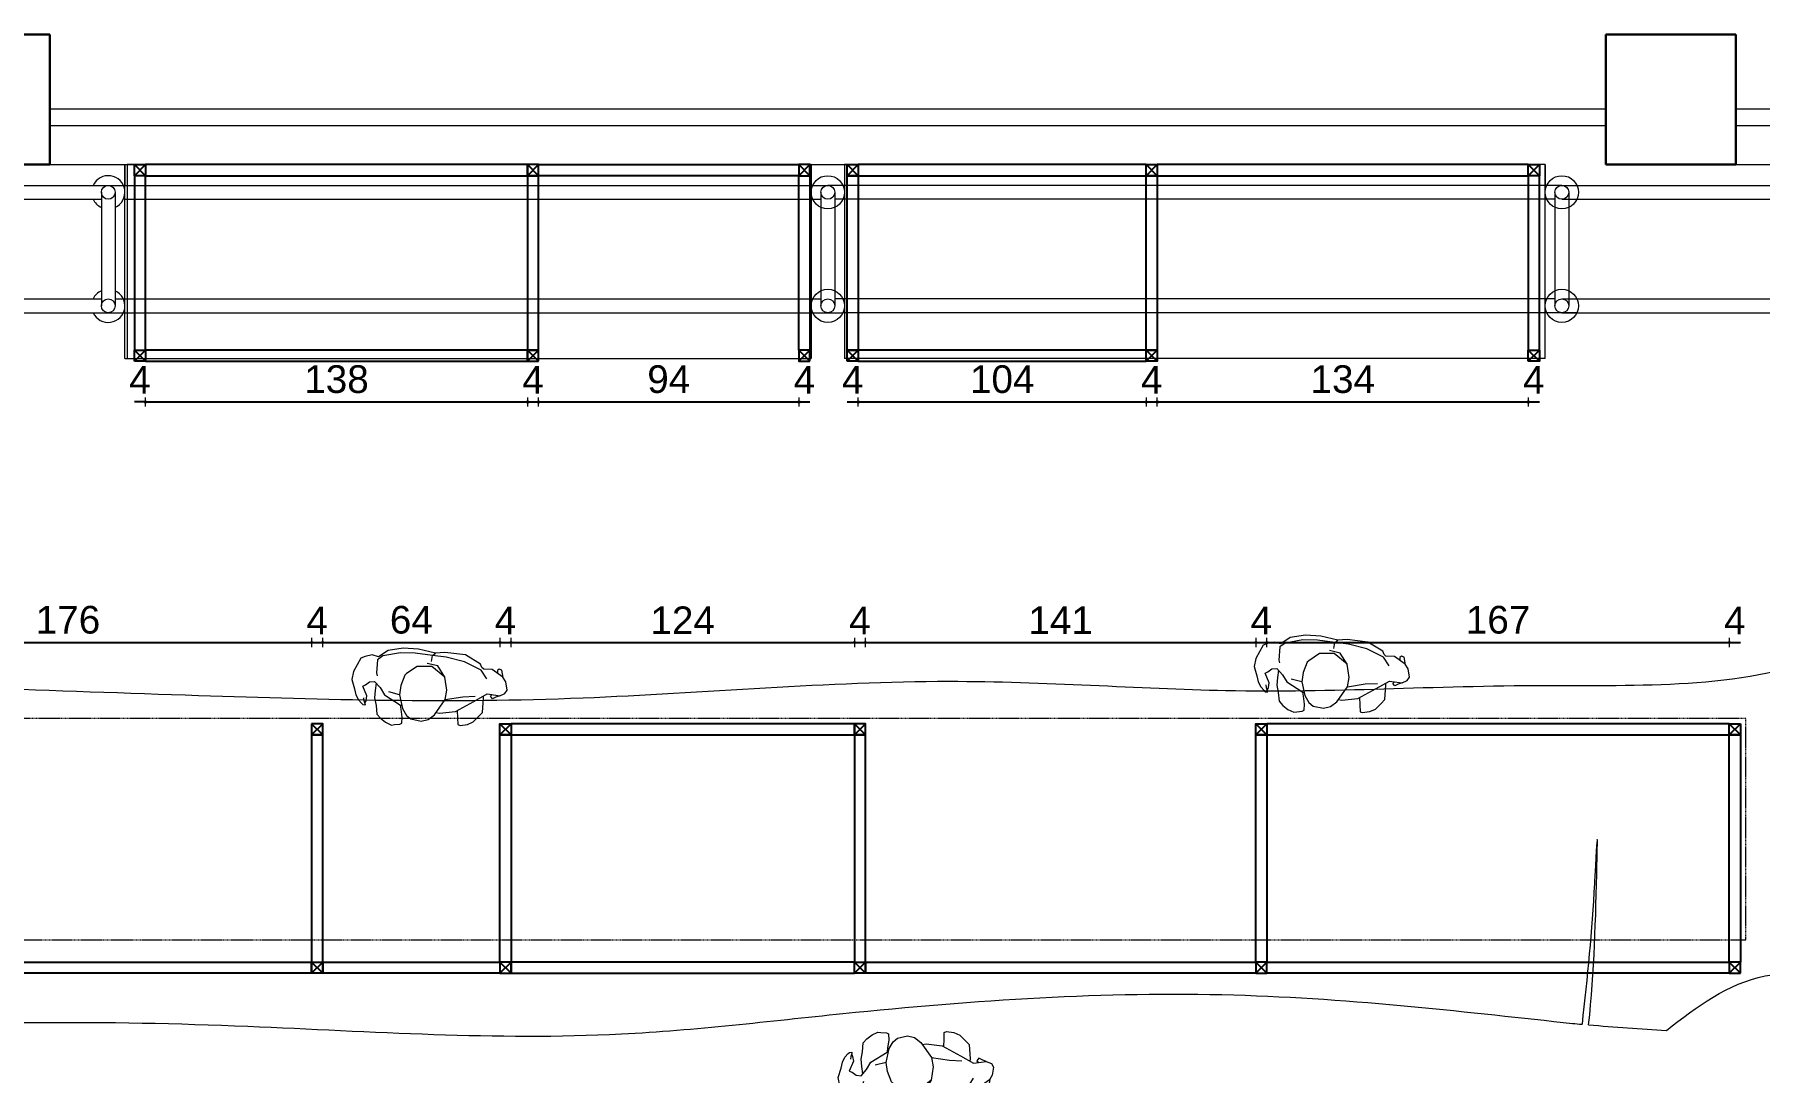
# Model space of a CAD drawing. Header units: millimetres. Extents: x 5421816 to 5431444, y -630403 to -629653.
# Drawn here: x 5422750 to 5423373, y -630041 to -629666 of the extents above; entities that cross this region are included whole.
import ezdxf

# ---------------------------------------------------------------- set-up
doc = ezdxf.new("R2010")
doc.units = ezdxf.units.MM
doc.header["$LTSCALE"] = 0.05
doc.header["$PDMODE"] = 3
doc.linetypes.add('DASHED2', pattern=[9.525, 6.35, -3.175])
doc.layers.get('0').update_dxf_attribs({"color": 253})
for name, color, linetype, lineweight in [('A-ALÇIPAN', 30, 'Continuous', 30), ('TEFRIS', 251, 'Continuous', 9), ('tefriş', 45, 'Continuous', 18)]:
    doc.layers.add(name, color=color, linetype=linetype, lineweight=lineweight)
doc.layers.add('Kıtc-002 Çizgi', color=7, linetype='Continuous')
doc.layers.add('Kıtc-040 Detay', color=7, linetype='Continuous')
doc.styles.add('A Tasarım_ölçü yazısı', font='romans.shx', dxfattribs={"width": 0.7, "height": 22})
doc.styles.get("Standard").update_dxf_attribs({"font": 'arial.ttf'})
doc.dimstyles.new('A Tasarim_200', dxfattribs={"dimscale": 0.5, "dimtxt": 30, "dimasz": 0.75, "dimexe": 3, "dimexo": 0, "dimgap": 25, "dimtad": 0, "dimdec": 0, "dimzin": 12, "dimdsep": 46, "dimtxsty": 'A Tasarım_ölçü yazısı', "dimblk": 'DD1', "dimcen": 1, "dimdle": 3, "dimse1": 1, "dimse2": 1, "dimclrd": 256, "dimclre": 256, "dimclrt": 7, "dimazin": 0, "dimtm": 1e-09, "dimtfac": 1, "dimtdec": 0, "dimtix": 1, "dimtmove": 1, "dimatfit": 0, "dimldrblk": 'DD1', "dimfxl": 0, "dimfxlon": 1, "dimtvp": 0.8, "dimtolj": 1, "dimtzin": 0, "dimarcsym": 0})

# ---------------------------------------------------------------- blocks, each defined once
blk = doc.blocks.new('cfcfcfcfc')
for p, q in [((220720.27, -32185.76), (220725.95, -32182.87)), ((220725.95, -32182.87), (220733.39, -32182.48)), ((220726.13, -32185.4), (220732.82, -32184.14)), ((220732.82, -32184.14), (220737.82, -32183.94)), ((220733.39, -32182.48), (220736.78, -32182.96)), ((220736.78, -32182.96), (220742.96, -32181.97)), ((220737.82, -32183.94), (220736.78, -32182.96)), ((220737.82, -32183.94), (220744.06, -32183.48)), ((220738.01, -32186.09), (220737.82, -32183.94)), ((220742.96, -32181.97), (220748.54, -32182.02)), ((220744.06, -32183.48), (220749.41, -32183.76)), ((220748.54, -32182.02), (220753.96, -32183.21)), ((220749.41, -32183.76), (220755.68, -32185.37)), ((220753.96, -32183.21), (220757.21, -32185.81)), ((220710.72, -32191.49), (220711.86, -32189.91)), ((220711.76, -32190.05), (220712.42, -32187.41)), ((220711.86, -32189.91), (220715.91, -32187.4)), ((220712.42, -32187.41), (220713.48, -32187.12)), ((220713.48, -32187.12), (220713.95, -32187.65)), ((220713.95, -32187.65), (220713.87, -32188.64)), ((220715.91, -32187.4), (220719.01, -32187.54)), ((220717.66, -32190.89), (220719.9, -32187.92)), ((220719.01, -32187.54), (220719.73, -32186.97)), ((220719.73, -32186.97), (220720.27, -32185.76)), ((220719.9, -32187.92), (220726.13, -32185.4)), ((220732.82, -32191.37), (220735.63, -32187.55)), ((220732.82, -32191.37), (220737.74, -32187.9)), ((220735.63, -32187.55), (220739.53, -32186.9)), ((220737.74, -32187.9), (220743.03, -32188.23)), ((220743.03, -32188.23), (220746.69, -32191.13)), ((220755.68, -32185.37), (220757.54, -32186.92)), ((220757.21, -32185.81), (220759.54, -32185.27)), ((220757.54, -32186.92), (220757.57, -32191.65)), ((220759.54, -32185.27), (220762.03, -32185.97)), ((220762.03, -32185.97), (220763.6, -32186.72)), ((220763.6, -32186.72), (220765.87, -32191.71)), ((220710.04, -32194.43), (220710.72, -32191.49)), ((220710.72, -32195.72), (220710.04, -32194.43)), ((220712.55, -32196.65), (220710.72, -32195.72)), ((220716.24, -32196.41), (220712.55, -32196.65)), ((220715.89, -32197.13), (220715.25, -32196.46)), ((220717.13, -32196.35), (220716.24, -32196.41)), ((220721.71, -32199.36), (220717.13, -32196.35)), ((220731.79, -32196.08), (220732.82, -32191.37)), ((220732.12, -32199.48), (220731.79, -32196.08)), ((220746.69, -32191.13), (220747.21, -32191.69)), ((220747.21, -32191.69), (220748.4, -32195.57)), ((220748.4, -32195.57), (220748.63, -32198.89)), ((220758, -32194.72), (220755.84, -32196.85)), ((220757.57, -32191.65), (220757.22, -32192.69)), ((220757.37, -32195.35), (220757.51, -32198.02)), ((220759.79, -32195.03), (220758, -32194.72)), ((220761.12, -32196.22), (220759.79, -32195.03)), ((220762.16, -32196.71), (220761.12, -32196.22)), ((220766.29, -32194.64), (220765.03, -32197.92)), ((220765.87, -32191.71), (220766.29, -32194.64)), ((220712.55, -32196.65), (220713.95, -32197.3)), ((220713.95, -32197.3), (220715.1, -32198.01)), ((220715.1, -32198.01), (220715.89, -32197.13)), ((220718.27, -32203.17), (220718.29, -32197.97)), ((220718.29, -32197.97), (220718.43, -32197.21)), ((220725.8, -32197.99), (220721.34, -32197.51)), ((220728.05, -32203.45), (220721.71, -32199.36)), ((220732.12, -32199.48), (220725.8, -32197.99)), ((220735.6, -32205.2), (220732.12, -32199.48)), ((220748.63, -32198.89), (220747.18, -32203.81)), ((220747.99, -32202.58), (220747.52, -32202.65)), ((220747.73, -32204.04), (220747.99, -32202.58)), ((220754.1, -32199.32), (220747.99, -32202.58)), ((220748.63, -32198.89), (220752.64, -32198.19)), ((220755.84, -32196.85), (220754.1, -32199.32)), ((220757.57, -32200.7), (220756.86, -32203.33)), ((220757.51, -32198.02), (220757.57, -32200.7)), ((220760.41, -32200.14), (220762.16, -32196.71)), ((220760.56, -32201.83), (220760.41, -32200.14)), ((220760.79, -32202.66), (220760.56, -32201.83)), ((220760.79, -32203.02), (220761.2, -32201.95)), ((220761.2, -32201.95), (220761.39, -32200.94)), ((220763.35, -32201.83), (220762.05, -32203.07)), ((220764.41, -32200.08), (220763.35, -32201.83)), ((220765.03, -32197.92), (220764.41, -32200.08)), ((220719.53, -32204.62), (220718.27, -32203.17)), ((220721.43, -32206.8), (220719.53, -32204.62)), ((220723.43, -32207.88), (220721.43, -32206.8)), ((220726.08, -32208.45), (220723.43, -32207.88)), ((220726.94, -32208.16), (220726.08, -32208.45)), ((220727.17, -32205.71), (220726.94, -32208.16)), ((220727.48, -32203.09), (220727.17, -32205.71)), ((220733.77, -32204.54), (220728.05, -32203.45)), ((220735.09, -32204.35), (220733.77, -32204.54)), ((220737.75, -32207.08), (220735.6, -32205.2)), ((220740.21, -32207.84), (220737.75, -32207.08)), ((220743.91, -32207.34), (220740.21, -32207.84)), ((220745.57, -32206.15), (220743.91, -32207.34)), ((220747.18, -32203.81), (220745.57, -32206.15)), ((220747.09, -32206.86), (220747.73, -32204.04)), ((220747.11, -32209.07), (220747.09, -32206.86)), ((220747.74, -32209.48), (220747.11, -32209.07)), ((220754.96, -32207.88), (220752.98, -32209.19)), ((220756.39, -32206.48), (220754.96, -32207.88)), ((220756.86, -32203.33), (220756.39, -32206.48)), ((220760.68, -32203.4), (220760.79, -32203.02)), ((220761.57, -32203.4), (220760.68, -32203.4)), ((220762.05, -32203.07), (220761.57, -32203.4)), ((220749.72, -32209.8), (220747.74, -32209.48)), ((220750.82, -32210.02), (220749.72, -32209.8)), ((220752.98, -32209.19), (220750.82, -32210.02))]:
    blk.add_line(p, q)
blk = doc.blocks.new('A$C14D17327')
at = {"layer": 'Kıtc-002 Çizgi', "color": 1, "elevation": 0}
blk.add_lwpolyline([(0, 4), (4, 4), (4, 0), (0, 0)], close=True, dxfattribs=at)
for points in [[(0, 4), (4, 0)], [(0, 0), (4, 4)]]:
    blk.add_lwpolyline(points, dxfattribs=at)
blk = doc.blocks.new('DD1')
h = blk.add_hatch(color=256)
h.dxf.hatch_style = 1
edge = h.paths.add_edge_path()
edge.add_arc((0, 0), 8, 0, 360)
for p, q in [((-18, 0), (18, 0)), ((0, 33), (0, -33))]:
    blk.add_line(p, q)
blk.add_circle((0, 0), 8)
blk = doc.blocks.new('*D66')
at = {"layer": 'Defpoints', "color": 0, "transparency": 16777216}
for p in [(5422789.91, -629784.18), (5422927.91, -629784.18), (5422927.91, -629798.89)]:
    blk.add_point(p, dxfattribs=at)
at = {"layer": 'tefriş', "lineweight": -2, "transparency": 16777216}
blk.add_line((5422789.96, -629798.89), (5422927.86, -629798.89), dxfattribs=at)
at = {"layer": 'tefriş', "lineweight": -2, "transparency": 16777216, "xscale": 0.05, "yscale": 0.05, "zscale": 0.05, "rotation": 180}
blk.add_blockref('DD1', (5422789.91, -629798.89), dxfattribs=at)
at = {"layer": 'tefriş', "lineweight": -2, "transparency": 16777216, "xscale": 0.05, "yscale": 0.05, "zscale": 0.05}
blk.add_blockref('DD1', (5422927.91, -629798.89), dxfattribs=at)
at = {"layer": 'tefriş', "color": 7, "transparency": 16777216, "insert": (5422858.91, -629790.72), "char_height": 10, "attachment_point": 5, "bg_fill": 3, "box_fill_scale": 1.1, "bg_fill_color": 256, "bg_fill_true_color": 13158600, "bg_fill_transparency": 0}
blk.add_mtext('\\A1;138', dxfattribs=at)
blk = doc.blocks.new('*D67')
at = {"layer": 'tefriş', "lineweight": -2, "transparency": 16777216}
blk.add_line((5422927.91, -629798.89), (5422931.91, -629798.89), dxfattribs=at)
at = {"layer": 'tefriş', "color": 7, "transparency": 16777216, "insert": (5422929.91, -629790.89), "char_height": 10, "attachment_point": 5, "bg_fill": 3, "box_fill_scale": 1.1, "bg_fill_color": 256, "bg_fill_true_color": 13158600, "bg_fill_transparency": 0}
blk.add_mtext('\\A1;4', dxfattribs=at)
at = {"layer": 'Defpoints', "color": 0, "transparency": 16777216}
for p in [(5422927.91, -629784.18), (5422931.91, -629784.18), (5422931.91, -629798.89)]:
    blk.add_point(p, dxfattribs=at)
blk = doc.blocks.new('*D68')
at = {"layer": 'Defpoints', "color": 0, "transparency": 16777216}
for p in [(5422931.91, -629784.18), (5423025.91, -629784.18), (5423025.91, -629798.89)]:
    blk.add_point(p, dxfattribs=at)
at = {"layer": 'tefriş', "lineweight": -2, "transparency": 16777216}
blk.add_line((5422931.96, -629798.89), (5423025.86, -629798.89), dxfattribs=at)
at = {"layer": 'tefriş', "lineweight": -2, "transparency": 16777216, "xscale": 0.05, "yscale": 0.05, "zscale": 0.05, "rotation": 180}
blk.add_blockref('DD1', (5422931.91, -629798.89), dxfattribs=at)
at = {"layer": 'tefriş', "lineweight": -2, "transparency": 16777216, "xscale": 0.05, "yscale": 0.05, "zscale": 0.05}
blk.add_blockref('DD1', (5423025.91, -629798.89), dxfattribs=at)
at = {"layer": 'tefriş', "color": 7, "transparency": 16777216, "insert": (5422978.91, -629790.73), "char_height": 10, "attachment_point": 5, "bg_fill": 3, "box_fill_scale": 1.1, "bg_fill_color": 256, "bg_fill_true_color": 13158600, "bg_fill_transparency": 0}
blk.add_mtext('\\A1;94', dxfattribs=at)
blk = doc.blocks.new('*D69')
at = {"layer": 'tefriş', "lineweight": -2, "transparency": 16777216}
blk.add_line((5423025.91, -629798.89), (5423029.91, -629798.89), dxfattribs=at)
at = {"layer": 'tefriş', "color": 7, "transparency": 16777216, "insert": (5423027.91, -629790.89), "char_height": 10, "attachment_point": 5, "bg_fill": 3, "box_fill_scale": 1.1, "bg_fill_color": 256, "bg_fill_true_color": 13158600, "bg_fill_transparency": 0}
blk.add_mtext('\\A1;4', dxfattribs=at)
at = {"layer": 'Defpoints', "color": 0, "transparency": 16777216}
for p in [(5423025.91, -629784.18), (5423029.91, -629784.18), (5423029.91, -629798.89)]:
    blk.add_point(p, dxfattribs=at)
blk = doc.blocks.new('*D70')
at = {"layer": 'tefriş', "lineweight": -2, "transparency": 16777216}
blk.add_line((5423043.34, -629798.89), (5423047.34, -629798.89), dxfattribs=at)
at = {"layer": 'tefriş', "color": 7, "transparency": 16777216, "insert": (5423045.34, -629790.89), "char_height": 10, "attachment_point": 5, "bg_fill": 3, "box_fill_scale": 1.1, "bg_fill_color": 256, "bg_fill_true_color": 13158600, "bg_fill_transparency": 0}
blk.add_mtext('\\A1;4', dxfattribs=at)
at = {"layer": 'Defpoints', "color": 0, "transparency": 16777216}
for p in [(5423043.34, -629784.18), (5423047.34, -629784.18), (5423047.34, -629798.89)]:
    blk.add_point(p, dxfattribs=at)
blk = doc.blocks.new('*D71')
at = {"layer": 'Defpoints', "color": 0, "transparency": 16777216}
for p in [(5423047.34, -629784.18), (5423151.34, -629782.18), (5423151.34, -629798.89)]:
    blk.add_point(p, dxfattribs=at)
at = {"layer": 'tefriş', "lineweight": -2, "transparency": 16777216}
blk.add_line((5423047.39, -629798.89), (5423151.29, -629798.89), dxfattribs=at)
at = {"layer": 'tefriş', "lineweight": -2, "transparency": 16777216, "xscale": 0.05, "yscale": 0.05, "zscale": 0.05, "rotation": 180}
blk.add_blockref('DD1', (5423047.34, -629798.89), dxfattribs=at)
at = {"layer": 'tefriş', "lineweight": -2, "transparency": 16777216, "xscale": 0.05, "yscale": 0.05, "zscale": 0.05}
blk.add_blockref('DD1', (5423151.34, -629798.89), dxfattribs=at)
at = {"layer": 'tefriş', "color": 7, "transparency": 16777216, "insert": (5423099.34, -629790.73), "char_height": 10, "attachment_point": 5, "bg_fill": 3, "box_fill_scale": 1.1, "bg_fill_color": 256, "bg_fill_true_color": 13158600, "bg_fill_transparency": 0}
blk.add_mtext('\\A1;104', dxfattribs=at)
blk = doc.blocks.new('*D72')
at = {"layer": 'tefriş', "lineweight": -2, "transparency": 16777216}
blk.add_line((5423151.34, -629798.89), (5423155.34, -629798.89), dxfattribs=at)
at = {"layer": 'tefriş', "color": 7, "transparency": 16777216, "insert": (5423153.34, -629790.89), "char_height": 10, "attachment_point": 5, "bg_fill": 3, "box_fill_scale": 1.1, "bg_fill_color": 256, "bg_fill_true_color": 13158600, "bg_fill_transparency": 0}
blk.add_mtext('\\A1;4', dxfattribs=at)
at = {"layer": 'Defpoints', "color": 0, "transparency": 16777216}
for p in [(5423151.34, -629782.18), (5423155.34, -629784.18), (5423155.34, -629798.89)]:
    blk.add_point(p, dxfattribs=at)
blk = doc.blocks.new('*D73')
at = {"layer": 'Defpoints', "color": 0, "transparency": 16777216}
for p in [(5423155.34, -629784.18), (5423289.34, -629784.18), (5423289.34, -629798.89)]:
    blk.add_point(p, dxfattribs=at)
at = {"layer": 'tefriş', "lineweight": -2, "transparency": 16777216}
blk.add_line((5423155.39, -629798.89), (5423289.29, -629798.89), dxfattribs=at)
at = {"layer": 'tefriş', "lineweight": -2, "transparency": 16777216, "xscale": 0.05, "yscale": 0.05, "zscale": 0.05, "rotation": 180}
blk.add_blockref('DD1', (5423155.34, -629798.89), dxfattribs=at)
at = {"layer": 'tefriş', "lineweight": -2, "transparency": 16777216, "xscale": 0.05, "yscale": 0.05, "zscale": 0.05}
blk.add_blockref('DD1', (5423289.34, -629798.89), dxfattribs=at)
at = {"layer": 'tefriş', "color": 7, "transparency": 16777216, "insert": (5423222.34, -629790.72), "char_height": 10, "attachment_point": 5, "bg_fill": 3, "box_fill_scale": 1.1, "bg_fill_color": 256, "bg_fill_true_color": 13158600, "bg_fill_transparency": 0}
blk.add_mtext('\\A1;134', dxfattribs=at)
blk = doc.blocks.new('*D74')
at = {"layer": 'tefriş', "lineweight": -2, "transparency": 16777216}
blk.add_line((5423289.34, -629798.89), (5423293.34, -629798.89), dxfattribs=at)
at = {"layer": 'tefriş', "color": 7, "transparency": 16777216, "insert": (5423291.34, -629790.89), "char_height": 10, "attachment_point": 5, "bg_fill": 3, "box_fill_scale": 1.1, "bg_fill_color": 256, "bg_fill_true_color": 13158600, "bg_fill_transparency": 0}
blk.add_mtext('\\A1;4', dxfattribs=at)
at = {"layer": 'Defpoints', "color": 0, "transparency": 16777216}
for p in [(5423289.34, -629784.18), (5423293.34, -629784.18), (5423293.34, -629798.89)]:
    blk.add_point(p, dxfattribs=at)
blk = doc.blocks.new('*D76')
at = {"layer": 'Defpoints', "color": 0, "transparency": 16777216}
for p in [(5422849.93, -629885.8), (5422673.93, -629915.18), (5422849.93, -629915.18)]:
    blk.add_point(p, dxfattribs=at)
at = {"layer": 'tefriş', "lineweight": -2, "transparency": 16777216}
blk.add_line((5422673.98, -629885.8), (5422849.88, -629885.8), dxfattribs=at)
at = {"layer": 'tefriş', "lineweight": -2, "transparency": 16777216, "xscale": 0.05, "yscale": 0.05, "zscale": 0.05, "rotation": 180}
blk.add_blockref('DD1', (5422673.93, -629885.8), dxfattribs=at)
at = {"layer": 'tefriş', "lineweight": -2, "transparency": 16777216, "xscale": 0.05, "yscale": 0.05, "zscale": 0.05}
blk.add_blockref('DD1', (5422849.93, -629885.8), dxfattribs=at)
at = {"layer": 'tefriş', "color": 7, "transparency": 16777216, "insert": (5422761.93, -629877.63), "char_height": 10, "attachment_point": 5, "bg_fill": 3, "box_fill_scale": 1.1, "bg_fill_color": 256, "bg_fill_true_color": 13158600, "bg_fill_transparency": 0}
blk.add_mtext('\\A1;176', dxfattribs=at)
blk = doc.blocks.new('*D77')
at = {"layer": 'Defpoints', "color": 0, "transparency": 16777216}
for p in [(5422849.93, -629915.18), (5422853.93, -629915.18)]:
    blk.add_point(p, dxfattribs=at)
at = {"layer": 'tefriş', "lineweight": -2, "transparency": 16777216}
blk.add_line((5422849.93, -629885.8), (5422853.93, -629885.8), dxfattribs=at)
at = {"layer": 'tefriş', "color": 7, "transparency": 16777216, "insert": (5422851.93, -629877.8), "char_height": 10, "attachment_point": 5, "bg_fill": 3, "box_fill_scale": 1.1, "bg_fill_color": 256, "bg_fill_true_color": 13158600, "bg_fill_transparency": 0}
blk.add_mtext('\\A1;4', dxfattribs=at)
at = {"layer": 'Defpoints', "color": 0, "transparency": 16777216}
blk.add_point((5422853.93, -629885.8), dxfattribs=at)
blk = doc.blocks.new('*D78')
at = {"layer": 'Defpoints', "color": 0, "transparency": 16777216}
for p in [(5422917.93, -629885.8), (5422853.93, -629915.18), (5422917.93, -629915.18)]:
    blk.add_point(p, dxfattribs=at)
at = {"layer": 'tefriş', "lineweight": -2, "transparency": 16777216}
blk.add_line((5422853.98, -629885.8), (5422917.88, -629885.8), dxfattribs=at)
at = {"layer": 'tefriş', "lineweight": -2, "transparency": 16777216, "xscale": 0.05, "yscale": 0.05, "zscale": 0.05, "rotation": 180}
blk.add_blockref('DD1', (5422853.93, -629885.8), dxfattribs=at)
at = {"layer": 'tefriş', "lineweight": -2, "transparency": 16777216, "xscale": 0.05, "yscale": 0.05, "zscale": 0.05}
blk.add_blockref('DD1', (5422917.93, -629885.8), dxfattribs=at)
at = {"layer": 'tefriş', "color": 7, "transparency": 16777216, "insert": (5422885.93, -629877.63), "char_height": 10, "attachment_point": 5, "bg_fill": 3, "box_fill_scale": 1.1, "bg_fill_color": 256, "bg_fill_true_color": 13158600, "bg_fill_transparency": 0}
blk.add_mtext('\\A1;64', dxfattribs=at)
blk = doc.blocks.new('*D79')
at = {"layer": 'Defpoints', "color": 0, "transparency": 16777216}
for p in [(5422917.93, -629915.18), (5422921.93, -629915.18)]:
    blk.add_point(p, dxfattribs=at)
at = {"layer": 'tefriş', "lineweight": -2, "transparency": 16777216}
blk.add_line((5422917.93, -629885.8), (5422921.93, -629885.8), dxfattribs=at)
at = {"layer": 'tefriş', "color": 7, "transparency": 16777216, "insert": (5422919.93, -629877.8), "char_height": 10, "attachment_point": 5, "bg_fill": 3, "box_fill_scale": 1.1, "bg_fill_color": 256, "bg_fill_true_color": 13158600, "bg_fill_transparency": 0}
blk.add_mtext('\\A1;4', dxfattribs=at)
at = {"layer": 'Defpoints', "color": 0, "transparency": 16777216}
blk.add_point((5422921.93, -629885.8), dxfattribs=at)
blk = doc.blocks.new('*D80')
at = {"layer": 'Defpoints', "color": 0, "transparency": 16777216}
for p in [(5423045.93, -629885.8), (5422921.93, -629915.18), (5423045.93, -629915.18)]:
    blk.add_point(p, dxfattribs=at)
at = {"layer": 'tefriş', "lineweight": -2, "transparency": 16777216}
blk.add_line((5422921.98, -629885.8), (5423045.88, -629885.8), dxfattribs=at)
at = {"layer": 'tefriş', "lineweight": -2, "transparency": 16777216, "xscale": 0.05, "yscale": 0.05, "zscale": 0.05, "rotation": 180}
blk.add_blockref('DD1', (5422921.93, -629885.8), dxfattribs=at)
at = {"layer": 'tefriş', "lineweight": -2, "transparency": 16777216, "xscale": 0.05, "yscale": 0.05, "zscale": 0.05}
blk.add_blockref('DD1', (5423045.93, -629885.8), dxfattribs=at)
at = {"layer": 'tefriş', "color": 7, "transparency": 16777216, "insert": (5422983.93, -629877.77), "char_height": 10, "attachment_point": 5, "bg_fill": 3, "box_fill_scale": 1.1, "bg_fill_color": 256, "bg_fill_true_color": 13158600, "bg_fill_transparency": 0}
blk.add_mtext('\\A1;124', dxfattribs=at)
blk = doc.blocks.new('*D81')
at = {"layer": 'Defpoints', "color": 0, "transparency": 16777216}
for p in [(5423045.93, -629915.18), (5423049.93, -629915.18)]:
    blk.add_point(p, dxfattribs=at)
at = {"layer": 'tefriş', "lineweight": -2, "transparency": 16777216}
blk.add_line((5423045.93, -629885.8), (5423049.93, -629885.8), dxfattribs=at)
at = {"layer": 'tefriş', "color": 7, "transparency": 16777216, "insert": (5423047.93, -629877.8), "char_height": 10, "attachment_point": 5, "bg_fill": 3, "box_fill_scale": 1.1, "bg_fill_color": 256, "bg_fill_true_color": 13158600, "bg_fill_transparency": 0}
blk.add_mtext('\\A1;4', dxfattribs=at)
at = {"layer": 'Defpoints', "color": 0, "transparency": 16777216}
blk.add_point((5423049.93, -629885.8), dxfattribs=at)
blk = doc.blocks.new('*D82')
at = {"layer": 'Defpoints', "color": 0, "transparency": 16777216}
for p in [(5423190.93, -629885.8), (5423049.93, -629915.18), (5423190.93, -629915.18)]:
    blk.add_point(p, dxfattribs=at)
at = {"layer": 'tefriş', "lineweight": -2, "transparency": 16777216}
blk.add_line((5423049.98, -629885.8), (5423190.88, -629885.8), dxfattribs=at)
at = {"layer": 'tefriş', "lineweight": -2, "transparency": 16777216, "xscale": 0.05, "yscale": 0.05, "zscale": 0.05, "rotation": 180}
blk.add_blockref('DD1', (5423049.93, -629885.8), dxfattribs=at)
at = {"layer": 'tefriş', "lineweight": -2, "transparency": 16777216, "xscale": 0.05, "yscale": 0.05, "zscale": 0.05}
blk.add_blockref('DD1', (5423190.93, -629885.8), dxfattribs=at)
at = {"layer": 'tefriş', "color": 7, "transparency": 16777216, "insert": (5423120.43, -629877.77), "char_height": 10, "attachment_point": 5, "bg_fill": 3, "box_fill_scale": 1.1, "bg_fill_color": 256, "bg_fill_true_color": 13158600, "bg_fill_transparency": 0}
blk.add_mtext('\\A1;141', dxfattribs=at)
blk = doc.blocks.new('*D83')
at = {"layer": 'Defpoints', "color": 0, "transparency": 16777216}
for p in [(5423190.93, -629915.18), (5423194.93, -629915.18)]:
    blk.add_point(p, dxfattribs=at)
at = {"layer": 'tefriş', "lineweight": -2, "transparency": 16777216}
blk.add_line((5423190.93, -629885.8), (5423194.93, -629885.8), dxfattribs=at)
at = {"layer": 'tefriş', "color": 7, "transparency": 16777216, "insert": (5423192.93, -629877.8), "char_height": 10, "attachment_point": 5, "bg_fill": 3, "box_fill_scale": 1.1, "bg_fill_color": 256, "bg_fill_true_color": 13158600, "bg_fill_transparency": 0}
blk.add_mtext('\\A1;4', dxfattribs=at)
at = {"layer": 'Defpoints', "color": 0, "transparency": 16777216}
blk.add_point((5423194.93, -629885.8), dxfattribs=at)
blk = doc.blocks.new('*D84')
at = {"layer": 'Defpoints', "color": 0, "transparency": 16777216}
for p in [(5423361.93, -629885.8), (5423194.93, -629915.18), (5423361.93, -629915.18)]:
    blk.add_point(p, dxfattribs=at)
at = {"layer": 'tefriş', "lineweight": -2, "transparency": 16777216}
blk.add_line((5423194.98, -629885.8), (5423361.88, -629885.8), dxfattribs=at)
at = {"layer": 'tefriş', "lineweight": -2, "transparency": 16777216, "xscale": 0.05, "yscale": 0.05, "zscale": 0.05, "rotation": 180}
blk.add_blockref('DD1', (5423194.93, -629885.8), dxfattribs=at)
at = {"layer": 'tefriş', "lineweight": -2, "transparency": 16777216, "xscale": 0.05, "yscale": 0.05, "zscale": 0.05}
blk.add_blockref('DD1', (5423361.93, -629885.8), dxfattribs=at)
at = {"layer": 'tefriş', "color": 7, "transparency": 16777216, "insert": (5423278.43, -629877.63), "char_height": 10, "attachment_point": 5, "bg_fill": 3, "box_fill_scale": 1.1, "bg_fill_color": 256, "bg_fill_true_color": 13158600, "bg_fill_transparency": 0}
blk.add_mtext('\\A1;167', dxfattribs=at)
blk = doc.blocks.new('*D85')
at = {"layer": 'Defpoints', "color": 0, "transparency": 16777216}
for p in [(5423361.93, -629915.18), (5423365.93, -629915.18)]:
    blk.add_point(p, dxfattribs=at)
at = {"layer": 'tefriş', "lineweight": -2, "transparency": 16777216}
blk.add_line((5423361.93, -629885.8), (5423365.93, -629885.8), dxfattribs=at)
at = {"layer": 'tefriş', "color": 7, "transparency": 16777216, "insert": (5423363.93, -629877.8), "char_height": 10, "attachment_point": 5, "bg_fill": 3, "box_fill_scale": 1.1, "bg_fill_color": 256, "bg_fill_true_color": 13158600, "bg_fill_transparency": 0}
blk.add_mtext('\\A1;4', dxfattribs=at)
at = {"layer": 'Defpoints', "color": 0, "transparency": 16777216}
blk.add_point((5423365.93, -629885.8), dxfattribs=at)
blk = doc.blocks.new('*D86')
at = {"layer": 'tefriş', "lineweight": -2, "transparency": 16777216}
blk.add_line((5422789.91, -629798.89), (5422785.91, -629798.89), dxfattribs=at)
at = {"layer": 'tefriş', "color": 7, "transparency": 16777216, "insert": (5422787.91, -629790.89), "char_height": 10, "attachment_point": 5, "bg_fill": 3, "box_fill_scale": 1.1, "bg_fill_color": 256, "bg_fill_true_color": 13158600, "bg_fill_transparency": 0}
blk.add_mtext('\\A1;4', dxfattribs=at)
at = {"layer": 'Defpoints', "color": 0, "transparency": 16777216}
for p in [(5422785.91, -629784.18), (5422789.91, -629784.18), (5422785.91, -629798.89)]:
    blk.add_point(p, dxfattribs=at)

msp = doc.modelspace()

# ---------------------------------------------------------------- linework, layer by layer
at = {"layer": 'A-ALÇIPAN'}
for p, q in [((5422708.34, -629666.18), (5422755.34, -629666.18)), ((5422755.34, -629666.18), (5422755.34, -629713.18)), ((5423364.34, -629666.18), (5423317.34, -629666.18)), ((5423317.34, -629666.18), (5423317.34, -629713.18)), ((5423364.34, -629666.18), (5423364.34, -629713.18)), ((5422755.34, -629713.18), (5422708.34, -629713.18)), ((5423317.34, -629713.18), (5423364.34, -629713.18))]:
    msp.add_line(p, q, dxfattribs=at)
at = {"layer": 'Kıtc-002 Çizgi', "color": 1}
for points in [[(5422927.91, -629717.18), (5422927.91, -629713.18), (5422789.91, -629713.18), (5422789.91, -629717.18)], [(5422931.91, -629717.18), (5422931.91, -629713.18), (5423025.91, -629713.18), (5423025.91, -629717.18)], [(5423151.34, -629717.18), (5423151.34, -629713.18), (5423047.34, -629713.18), (5423047.34, -629717.18)], [(5423289.34, -629717.18), (5423289.34, -629713.18), (5423155.34, -629713.18), (5423155.34, -629717.18)], [(5422785.91, -629717.18), (5422785.91, -629780.18), (5422789.91, -629780.18), (5422789.91, -629717.18)], [(5422927.91, -629717.18), (5422927.91, -629780.18), (5422931.91, -629780.18), (5422931.91, -629717.18)], [(5423029.91, -629717.18), (5423029.91, -629780.18), (5423025.91, -629780.18), (5423025.91, -629717.18)], [(5423047.34, -629717.18), (5423047.34, -629780.18), (5423043.34, -629780.18), (5423043.34, -629717.18)], [(5423155.34, -629717.18), (5423155.34, -629780.18), (5423151.34, -629780.18), (5423151.34, -629717.18)], [(5423289.34, -629717.18), (5423289.34, -629780.18), (5423293.34, -629780.18), (5423293.34, -629717.18)], [(5422789.91, -629780.18), (5422789.91, -629784.18), (5422927.91, -629784.18), (5422927.91, -629780.18)], [(5423047.34, -629784.18), (5423151.34, -629784.18), (5423151.34, -629780.18), (5423047.34, -629780.18)], [(5422921.93, -629915.18), (5422921.93, -629919.18), (5423045.93, -629919.18), (5423045.93, -629915.18)], [(5423361.93, -629919.18), (5423361.93, -629915.18), (5423194.93, -629915.18), (5423194.93, -629919.18)], [(5422853.93, -630001.18), (5422853.93, -629919.18), (5422849.93, -629919.18), (5422849.93, -630001.18)], [(5422917.93, -630001.18), (5422917.93, -629919.18), (5422921.93, -629919.18), (5422921.93, -630001.18)], [(5423049.93, -630001.18), (5423049.93, -629919.18), (5423045.93, -629919.18), (5423045.93, -630001.18)], [(5423194.93, -629919.18), (5423194.93, -630001.18), (5423190.93, -630001.18), (5423190.93, -629919.18)], [(5423361.93, -630001.18), (5423361.93, -629919.18), (5423365.93, -629919.18), (5423365.93, -630001.18)], [(5422849.93, -630001.18), (5422849.93, -630005.18), (5422673.93, -630005.18), (5422673.93, -630001.18)], [(5422853.93, -630001.18), (5422917.93, -630001.18), (5422917.93, -630005.18), (5422853.93, -630005.18)], [(5423045.93, -630005.18), (5423045.93, -630001.18), (5422921.93, -630001.18), (5422921.93, -630005.18)], [(5423190.93, -630001.18), (5423190.93, -630005.18), (5423049.93, -630005.18), (5423049.93, -630001.18)], [(5423361.93, -630001.18), (5423361.93, -630005.18), (5423194.93, -630005.18), (5423194.93, -630001.18)]]:
    msp.add_lwpolyline(points, close=True, dxfattribs=at)
at = {"layer": 'TEFRIS', "linetype": 'ByBlock'}
for p, q in [((5423317.34, -629693.18), (5422755.34, -629693.18)), ((5423865.34, -629693.18), (5423364.34, -629693.18)), ((5423317.34, -629699.18), (5422755.34, -629699.18)), ((5423865.34, -629699.18), (5423364.34, -629699.18)), ((5422755.34, -629713.18), (5423256.84, -629713.18)), ((5423364.34, -629713.18), (5423865.34, -629713.18)), ((5422297.34, -629720.68), (5422776.48, -629720.68)), ((5422299.84, -629725.68), (5422773.98, -629725.68)), ((5422773.98, -629723.18), (5422773.98, -629764.18)), ((5422778.98, -629723.18), (5422778.98, -629764.18)), ((5423033.84, -629723.18), (5423033.84, -629764.18)), ((5423038.83, -629723.32), (5423038.83, -629764.24)), ((5423298.96, -629723.21), (5423298.96, -629764.2)), ((5423303.96, -629722.89), (5423303.96, -629764.33)), ((5422299.84, -629761.68), (5422773.98, -629761.68)), ((5422297.34, -629766.68), (5422776.48, -629766.68)), ((5422776.48, -629766.68), (5422782.48, -629766.68))]:
    msp.add_line(p, q, dxfattribs=at)
at = {"layer": 'TEFRIS', "linetype": 'DASHED2', "ltscale": 0.5}
for p, q in [((5422776.48, -629720.68), (5423036.34, -629720.68)), ((5423301.46, -629720.68), (5423036.34, -629720.68)), ((5423301.46, -629720.68), (5423617.34, -629720.68)), ((5422782.48, -629725.68), (5423033.84, -629725.68)), ((5423298.96, -629725.68), (5423038.84, -629725.68)), ((5423301.46, -629725.68), (5423614.84, -629725.68)), ((5422778.98, -629761.68), (5423033.84, -629761.68)), ((5423298.96, -629761.68), (5423038.84, -629761.68)), ((5423301.46, -629761.68), (5423614.84, -629761.68)), ((5422782.48, -629766.68), (5423041.79, -629766.68)), ((5423306.92, -629766.68), (5423041.79, -629766.68)), ((5423301.46, -629766.68), (5423617.34, -629766.68))]:
    msp.add_line(p, q, dxfattribs=at)
at = {"layer": 'TEFRIS', "linetype": 'DASHED2'}
for p, q in [((5423367.93, -629913.18), (5422667.93, -629913.18)), ((5423367.93, -629993.18), (5423367.93, -629913.18)), ((5422667.93, -629993.18), (5423367.93, -629993.18))]:
    msp.add_line(p, q, dxfattribs=at)
at = {"layer": 'TEFRIS', "linetype": 'ByBlock'}
for centre, radius in [((5422776.48, -629723.18), 2.5), ((5423036.34, -629723.18), 6), ((5423036.34, -629723.18), 2.5), ((5423301.46, -629723.18), 6), ((5423301.46, -629723.18), 2.5), ((5423036.34, -629764.18), 6), ((5423301.46, -629764.18), 6), ((5422776.48, -629764.18), 2.5), ((5423036.34, -629764.18), 2.5), ((5423301.46, -629764.18), 2.5)]:
    msp.add_circle(centre, radius, dxfattribs=at)
for centre, start, end in [((5422776.48, -629723.18), 294.62432, 155.37568), ((5422776.48, -629723.18), 204.62432, 245.37568), ((5422776.48, -629764.18), 204.62432, 65.37568), ((5422776.48, -629764.18), 114.62432, 155.37568)]:
    msp.add_arc(centre, 6, start, end, dxfattribs=at)
at = {"layer": 'tefriş'}
for p, q in [((5422782.48, -629713.18), (5422782.48, -629720.68)), ((5422782.48, -629783.18), (5422782.48, -629713.18)), ((5422782.48, -629713.18), (5423030.34, -629713.18)), ((5423030.34, -629713.18), (5423030.34, -629783.18)), ((5423295.46, -629713.18), (5423042.34, -629713.18)), ((5423042.34, -629713.18), (5423042.34, -629783.18)), ((5423295.46, -629713.18), (5423295.46, -629720.68)), ((5423295.46, -629783.18), (5423295.46, -629713.18)), ((5422782.48, -629783.18), (5423030.34, -629783.18)), ((5423295.46, -629783.18), (5423042.34, -629783.18))]:
    msp.add_line(p, q, dxfattribs=at)
msp.add_lwpolyline([(5422783.34, -629783.18), (5423030.34, -629783.18), (5423030.34, -629713.18), (5422783.34, -629713.18)], close=True, dxfattribs=at)
for points, knots in [([(5422647.44, -629898.9), (5422648.7, -629898.95), (5422649.95, -629899), (5422651.2, -629899.05), (5422704.15, -629901.11), (5422803.63, -629904.99), (5422940.04, -629908.79), (5423073.38, -629896.39), (5423189.76, -629905.84), (5423284.82, -629899.34), (5423372.65, -629902.99), (5423419.43, -629880.63), (5423450.94, -629858.63), (5423455, -629827.42), (5423457.51, -629808.08)], [-3.762692, -3.762692, -3.762692, -3.762692, 0, 0, 0, 158.01604, 296.886529, 421.042842, 521.103896, 644.592276, 746.817342, 766.715717, 800.621822, 855.90098, 855.90098, 855.90098, 855.90098]), ([(5423311.13, -630023.89), (5423313.23, -630004.51), (5423313.89, -629977.28), (5423314.52, -629948.98), (5423313.36, -629970.03)], [0, 0, 0, 0, 58.333801, 83.395724, 83.395724, 83.395724, 83.395724]), ([(5422622.65, -630032.25), (5422639.97, -630030.05), (5422707.7, -630022.08), (5422820.18, -630022.45), (5422942.43, -630031.38), (5423063.27, -630016.68), (5423180.99, -630008.76), (5423270.74, -630019.69), (5423307.45, -630023.58), (5423308.74, -630023.69)], [21.625108, 21.625108, 21.625108, 21.625108, 73.952201, 226.210761, 359.241381, 436.844606, 575.951427, 706.871357, 710.7455, 710.7455, 710.7455, 710.7455])]:
    msp.add_open_spline(points, degree=3, knots=knots, dxfattribs=at)
for points in [[(5423313.36, -629970.03), (5423313.23, -629972.82), (5423308.74, -630023.69)], [(5423339.26, -630025.88), (5423374.92, -630006.21), (5423424.42, -630023.22), (5423429.96, -630033.73)]]:
    msp.add_spline(points, degree=3, dxfattribs=at)
msp.add_open_spline([(5423311.13, -630023.89), (5423320.49, -630024.66), (5423329.87, -630025.29), (5423339.26, -630025.88)], degree=3, dxfattribs=at)

# ---------------------------------------------------------------- block references
at = {"layer": 'Kıtc-002 Çizgi', "color": 1, "rotation": 89.99999999999999}
msp.add_blockref('A$C14D17327', (5423049.93, -630005.18, 0), dxfattribs=at)
at = {"layer": 'Kıtc-040 Detay'}
for p, rotation in [((5422789.91, -629717.18, 0), 89.99999999999999), ((5423047.34, -629717.18, 0), 90.00000000000001), ((5423155.34, -629717.18, 0), 90.00000000000001), ((5423293.34, -629717.18, 0), 90.00000000000001), ((5422789.91, -629784.18, 0), 89.99999999999999), ((5423047.34, -629784.18, 0), 90.00000000000001), ((5423155.34, -629784.18, 0), 90.00000000000001), ((5423293.34, -629784.18, 0), 90.00000000000001), ((5422917.93, -629915.18, 0), 270), ((5423190.93, -629915.18, 0), 270), ((5423361.93, -629915.18, 0), 270), ((5422853.93, -630005.18, 0), 90.00000000000001)]:
    msp.add_blockref('A$C14D17327', p, dxfattribs=dict(at, rotation=rotation))
at = {"layer": 'Kıtc-040 Detay', "xscale": -1}
for p, rotation in [((5422927.91, -629717.18, 0), 270), ((5423025.91, -629717.18, 0), 270), ((5422927.91, -629784.18, 0), 270), ((5423025.91, -629784.18, 0), 270), ((5422853.93, -629915.18, 0), 90), ((5423049.93, -629915.18, 0), 90), ((5422917.93, -630005.18, 0), 270), ((5423190.93, -630005.18, 0), 270), ((5423361.93, -630005.18, 0), 270)]:
    msp.add_blockref('A$C14D17327', p, dxfattribs=dict(at, rotation=rotation))
at = {"layer": 'tefriş', "xscale": -1, "rotation": 355.8969034855229}
for p in [(5645694.29, -613578.47), (5645368.41, -613583.14)]:
    msp.add_blockref('cfcfcfcfc', p, dxfattribs=at)
at = {"layer": 'tefriş', "rotation": 184.1030965144772}
msp.add_blockref('cfcfcfcfc', (5645544.13, -646358.93), dxfattribs=at)

# ---------------------------------------------------------------- next in the draw order: dimensions: what is measured, and where the dimension line sits
at = {"layer": 'tefriş'}
for base, p1, p2, picture, middle in [((5422927.91, -629798.89), (5422789.91, -629784.18), (5422927.91, -629784.18), '*D66', (5422858.91, -629790.72)), ((5423047.34, -629798.89), (5423043.34, -629784.18), (5423047.34, -629784.18), '*D70', (5423045.34, -629790.89)), ((5422849.93, -629885.8), (5422673.93, -629915.18), (5422849.93, -629915.18), '*D76', (5422761.93, -629877.63))]:
    dim = msp.add_linear_dim(base=base, p1=p1, p2=p2, dimstyle='A Tasarim_200', override={"dimtxt": 20, "dimasz": 0.1, "dimtxsty": 'Standard', "dimtfill": 1, "dimarcsym": 2}, dxfattribs=at)
    dim.commit()
    dim.dimension.update_dxf_attribs({"geometry": picture, "text_midpoint": middle})

# ---------------------------------------------------------------- next in the draw order: dimensions: what is measured, and where the dimension line sits
for base, p1, p2, picture, middle in [((5422785.91, -629798.89), (5422789.91, -629784.18), (5422785.91, -629784.18), '*D86', (5422787.91, -629790.89)), ((5422931.91, -629798.89), (5422927.91, -629784.18), (5422931.91, -629784.18), '*D67', (5422929.91, -629790.89)), ((5423151.34, -629798.89), (5423047.34, -629784.18), (5423151.34, -629782.18), '*D71', (5423099.34, -629790.73)), ((5422853.93, -629885.8), (5422849.93, -629915.18), (5422853.93, -629915.18), '*D77', (5422851.93, -629877.8))]:
    dim = msp.add_linear_dim(base=base, p1=p1, p2=p2, dimstyle='A Tasarim_200', override={"dimtxt": 20, "dimasz": 0.1, "dimtxsty": 'Standard', "dimtfill": 1, "dimarcsym": 2}, dxfattribs=at)
    dim.commit()
    dim.dimension.update_dxf_attribs({"geometry": picture, "text_midpoint": middle})

# ---------------------------------------------------------------- next in the draw order: dimensions: what is measured, and where the dimension line sits
for base, p1, p2, picture, middle in [((5423025.91, -629798.89), (5422931.91, -629784.18), (5423025.91, -629784.18), '*D68', (5422978.91, -629790.73)), ((5423155.34, -629798.89), (5423151.34, -629782.18), (5423155.34, -629784.18), '*D72', (5423153.34, -629790.89)), ((5422917.93, -629885.8), (5422853.93, -629915.18), (5422917.93, -629915.18), '*D78', (5422885.93, -629877.63))]:
    dim = msp.add_linear_dim(base=base, p1=p1, p2=p2, dimstyle='A Tasarim_200', override={"dimtxt": 20, "dimasz": 0.1, "dimtxsty": 'Standard', "dimtfill": 1, "dimarcsym": 2}, dxfattribs=at)
    dim.commit()
    dim.dimension.update_dxf_attribs({"geometry": picture, "text_midpoint": middle})

# ---------------------------------------------------------------- next in the draw order: dimensions: what is measured, and where the dimension line sits
for base, p1, p2, picture, middle in [((5423029.91, -629798.89), (5423025.91, -629784.18), (5423029.91, -629784.18), '*D69', (5423027.91, -629790.89)), ((5423289.34, -629798.89), (5423155.34, -629784.18), (5423289.34, -629784.18), '*D73', (5423222.34, -629790.72)), ((5422921.93, -629885.8), (5422917.93, -629915.18), (5422921.93, -629915.18), '*D79', (5422919.93, -629877.8))]:
    dim = msp.add_linear_dim(base=base, p1=p1, p2=p2, dimstyle='A Tasarim_200', override={"dimtxt": 20, "dimasz": 0.1, "dimtxsty": 'Standard', "dimtfill": 1, "dimarcsym": 2}, dxfattribs=at)
    dim.commit()
    dim.dimension.update_dxf_attribs({"geometry": picture, "text_midpoint": middle})

# ---------------------------------------------------------------- next in the draw order: dimensions: what is measured, and where the dimension line sits
for base, p1, p2, picture, middle in [((5423293.34, -629798.89), (5423289.34, -629784.18), (5423293.34, -629784.18), '*D74', (5423291.34, -629790.89)), ((5423045.93, -629885.8), (5422921.93, -629915.18), (5423045.93, -629915.18), '*D80', (5422983.93, -629877.77))]:
    dim = msp.add_linear_dim(base=base, p1=p1, p2=p2, dimstyle='A Tasarim_200', override={"dimtxt": 20, "dimasz": 0.1, "dimtxsty": 'Standard', "dimtfill": 1, "dimarcsym": 2}, dxfattribs=at)
    dim.commit()
    dim.dimension.update_dxf_attribs({"geometry": picture, "text_midpoint": middle})

# ---------------------------------------------------------------- next in the draw order: dimensions: what is measured, and where the dimension line sits
dim = msp.add_linear_dim(base=(5423049.93, -629885.8), p1=(5423045.93, -629915.18), p2=(5423049.93, -629915.18), dimstyle='A Tasarim_200', override={"dimtxt": 20, "dimasz": 0.1, "dimtxsty": 'Standard', "dimtfill": 1, "dimarcsym": 2}, dxfattribs=at)
dim.commit()
dim.dimension.update_dxf_attribs({"geometry": '*D81', "text_midpoint": (5423047.93, -629877.8)})

# ---------------------------------------------------------------- next in the draw order: dimensions: what is measured, and where the dimension line sits
dim = msp.add_linear_dim(base=(5423190.93, -629885.8), p1=(5423049.93, -629915.18), p2=(5423190.93, -629915.18), dimstyle='A Tasarim_200', override={"dimtxt": 20, "dimasz": 0.1, "dimtxsty": 'Standard', "dimtfill": 1, "dimarcsym": 2}, dxfattribs=at)
dim.commit()
dim.dimension.update_dxf_attribs({"geometry": '*D82', "text_midpoint": (5423120.43, -629877.77)})

# ---------------------------------------------------------------- next in the draw order: dimensions: what is measured, and where the dimension line sits
dim = msp.add_linear_dim(base=(5423194.93, -629885.8), p1=(5423190.93, -629915.18), p2=(5423194.93, -629915.18), dimstyle='A Tasarim_200', override={"dimtxt": 20, "dimasz": 0.1, "dimtxsty": 'Standard', "dimtfill": 1, "dimarcsym": 2}, dxfattribs=at)
dim.commit()
dim.dimension.update_dxf_attribs({"geometry": '*D83', "text_midpoint": (5423192.93, -629877.8)})

# ---------------------------------------------------------------- next in the draw order: dimensions: what is measured, and where the dimension line sits
dim = msp.add_linear_dim(base=(5423361.93, -629885.8), p1=(5423194.93, -629915.18), p2=(5423361.93, -629915.18), dimstyle='A Tasarim_200', override={"dimtxt": 20, "dimasz": 0.1, "dimtxsty": 'Standard', "dimtfill": 1, "dimarcsym": 2}, dxfattribs=at)
dim.commit()
dim.dimension.update_dxf_attribs({"geometry": '*D84', "text_midpoint": (5423278.43, -629877.63)})

# ---------------------------------------------------------------- next in the draw order: dimensions: what is measured, and where the dimension line sits
dim = msp.add_linear_dim(base=(5423365.93, -629885.8), p1=(5423361.93, -629915.18), p2=(5423365.93, -629915.18), dimstyle='A Tasarim_200', override={"dimtxt": 20, "dimasz": 0.1, "dimtxsty": 'Standard', "dimtfill": 1, "dimarcsym": 2}, dxfattribs=at)
dim.commit()
dim.dimension.update_dxf_attribs({"geometry": '*D85', "text_midpoint": (5423363.93, -629877.8)})

doc.saveas('drawing.dxf')
